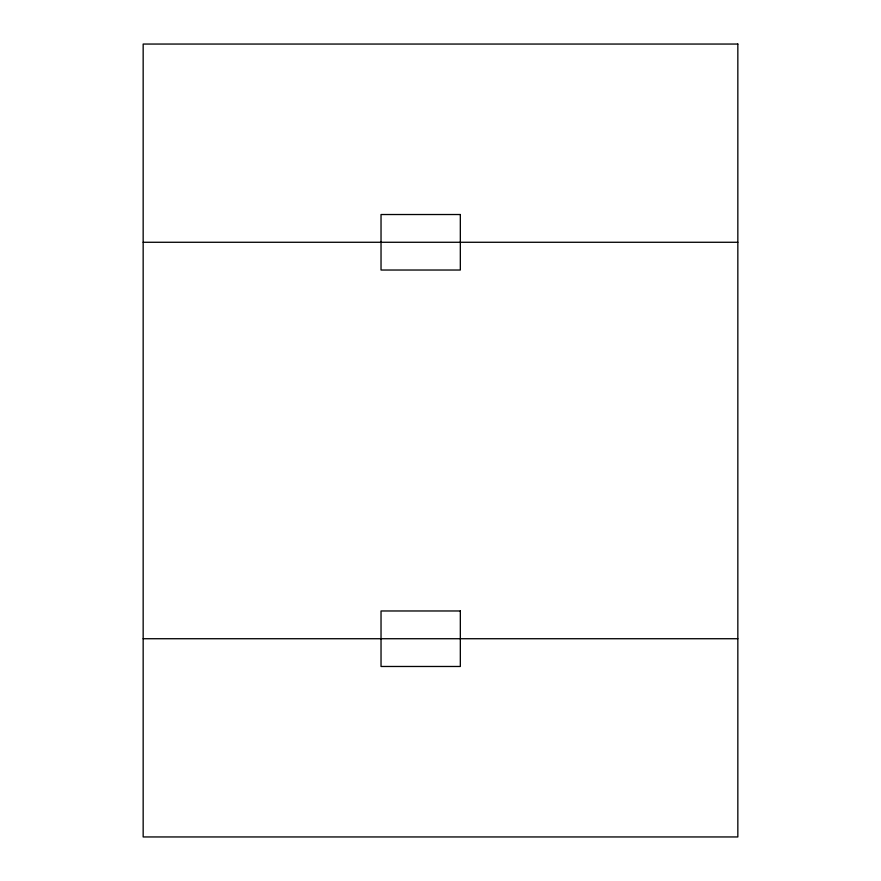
<?xml version="1.0" encoding="UTF-8"?>
<svg xmlns="http://www.w3.org/2000/svg" width="881" height="881" viewBox="0 0 881 881"><rect width="100%" height="100%" fill="white"/><g stroke="black" fill="none" stroke-linecap="round" stroke-linejoin="round"><path stroke-width="1.32" d="M143.162 242.275L737.838 242.275M143.162 638.725L737.838 638.725M737.838 44.05L143.162 44.05L143.162 836.95L737.838 836.95L737.838 44.05M460.323 214.524L381.033 214.524L381.033 270.026L460.323 270.026L460.323 214.524M460.323 610.973L381.033 610.973L381.033 666.477L460.323 666.477L460.323 610.973"/></g></svg>
